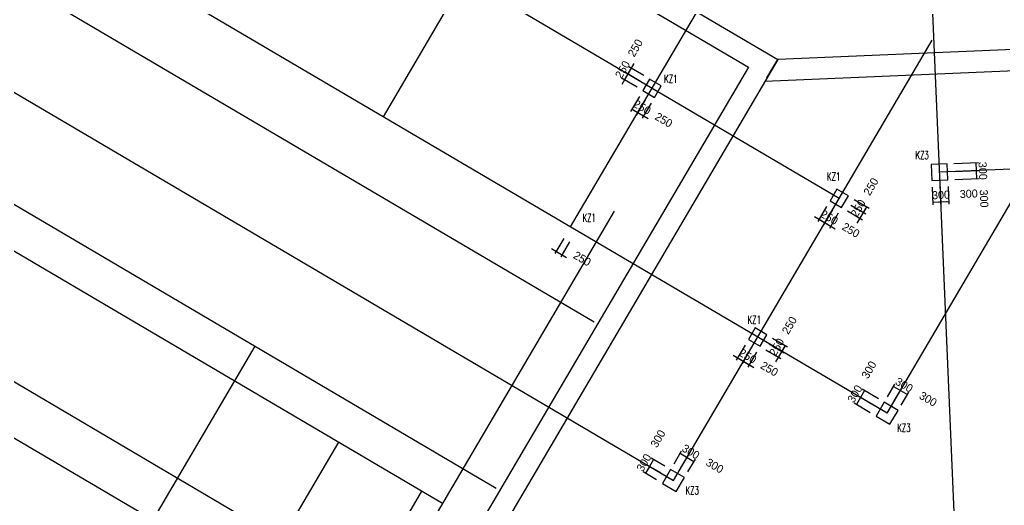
# Model space of a CAD drawing. Extents: x 387171 to 699106, y 11966 to 245688.
# Drawn here: x 615414 to 652150, y 107673 to 125774 of the extents above; entities that cross this region are included whole.
import ezdxf

# ---------------------------------------------------------------- set-up
doc = ezdxf.new("R2010")
doc.units = 0
doc.header["$LTSCALE"] = 100
doc.header["$MEASUREMENT"] = 0
for name, color, linetype in [('COLU', 7, 'Continuous'), ('DIM', 3, 'Continuous'), ('DOTE', 253, 'Continuous'), ('NUM', 7, 'Continuous')]:
    doc.layers.add(name, color=color, linetype=linetype)
doc.styles.add('hztxt', font='hztxt')
doc.styles.get("Standard").update_dxf_attribs({"font": 'standard'})
doc.dimstyles.get("Standard").update_dxf_attribs({"dimtxt": 300, "dimasz": 100, "dimexe": 100, "dimexo": 250, "dimgap": 100, "dimtad": 0, "dimtoh": 1, "dimdec": 0, "dimdsep": 46, "dimcen": 0.09, "dimclrt": 7, "dimadec": 0, "dimazin": 0, "dimtfac": 1, "dimtdec": 4, "dimtofl": 0, "dimtmove": 0, "dimatfit": 3, "dimfxl": 1, "dimtolj": 1, "dimtzin": 0, "dimarcsym": 0})

# ---------------------------------------------------------------- blocks, each defined once
blk = doc.blocks.new('*D2943')
at = {"layer": 'DIM', "color": 0, "linetype": 'ByBlock', "lineweight": -2}
for p, q in [((642479, 113638), (642150, 113078)), ((642028, 113266), (642588, 112936)), ((642695, 113512), (642365, 112951))]:
    blk.add_line(p, q, dxfattribs=at)
for points in [[(642200, 113164), (642106, 113201), (642123, 113229)], [(642416, 113037), (642511, 113001), (642494, 112972)]]:
    blk.add_solid(points, dxfattribs=at)
at = {"layer": 'DIM', "color": 7, "linetype": 'Continuous', "lineweight": -2, "insert": (642577, 113233), "char_height": 300, "width": 566.67, "attachment_point": 5, "rotation": 329.5454, "style": 'hztxt'}
blk.add_mtext('250', dxfattribs=at)
blk = doc.blocks.new('*D2861')
at = {"layer": 'DIM', "color": 0, "linetype": 'ByBlock', "lineweight": -2}
for p, q in [((642695, 113512), (642365, 112951)), ((642910, 113385), (642581, 112825)), ((642244, 113139), (642804, 112809))]:
    blk.add_line(p, q, dxfattribs=at)
for points in [[(642416, 113037), (642321, 113074), (642338, 113103)], [(642631, 112911), (642726, 112874), (642709, 112846)]]:
    blk.add_solid(points, dxfattribs=at)
at = {"layer": 'DIM', "color": 7, "linetype": 'Continuous', "lineweight": -2, "insert": (643384, 112758), "char_height": 300, "width": 566.67, "attachment_point": 5, "rotation": 329.5454, "style": 'hztxt'}
blk.add_mtext('250', dxfattribs=at)
blk = doc.blocks.new('*D2525')
at = {"layer": 'DIM', "color": 0, "linetype": 'ByBlock', "lineweight": -2}
for p, q in [((643379, 113689), (643939, 113360)), ((643625, 113023), (643955, 113583)), ((643252, 113474), (643813, 113144))]:
    blk.add_line(p, q, dxfattribs=at)
for points in [[(643727, 113195), (643690, 113100), (643662, 113117)], [(643853, 113410), (643890, 113505), (643918, 113488)]]:
    blk.add_solid(points, dxfattribs=at)
at = {"layer": 'DIM', "color": 7, "linetype": 'Continuous', "lineweight": -2, "insert": (643658, 113572), "char_height": 300, "width": 566.67, "attachment_point": 5, "rotation": 59.5454, "style": 'hztxt'}
blk.add_mtext('250', dxfattribs=at)
blk = doc.blocks.new('*D2049')
at = {"layer": 'DIM', "color": 0, "linetype": 'ByBlock', "lineweight": -2}
for p, q in [((643506, 113905), (644066, 113575)), ((643379, 113689), (643939, 113360)), ((643853, 113410), (643980, 113626))]:
    blk.add_line(p, q, dxfattribs=at)
for points in [[(643980, 113626), (643944, 113531), (643915, 113548)], [(643853, 113410), (643890, 113505), (643918, 113488)]]:
    blk.add_solid(points, dxfattribs=at)
at = {"layer": 'DIM', "color": 7, "linetype": 'Continuous', "lineweight": -2, "insert": (644133, 114379), "char_height": 300, "width": 566.67, "attachment_point": 5, "rotation": 59.5454, "style": 'hztxt'}
blk.add_mtext('250', dxfattribs=at)
blk = doc.blocks.new('*D2010')
at = {"layer": 'DIM', "color": 0, "linetype": 'ByBlock', "lineweight": -2}
for p, q in [((645520, 118811), (645191, 118250)), ((645736, 118684), (645406, 118123)), ((645069, 118438), (645629, 118108))]:
    blk.add_line(p, q, dxfattribs=at)
for points in [[(645242, 118336), (645147, 118373), (645164, 118401)], [(645457, 118210), (645552, 118173), (645535, 118145)]]:
    blk.add_solid(points, dxfattribs=at)
at = {"layer": 'DIM', "color": 7, "linetype": 'Continuous', "lineweight": -2, "insert": (645618, 118405), "char_height": 300, "width": 566.67, "attachment_point": 5, "rotation": 329.5454, "style": 'hztxt'}
blk.add_mtext('250', dxfattribs=at)
blk = doc.blocks.new('*D1559')
at = {"layer": 'DIM', "color": 0, "linetype": 'ByBlock', "lineweight": -2}
for p, q in [((645736, 118684), (645406, 118123)), ((645285, 118311), (645845, 117982)), ((645951, 118557), (645622, 117997))]:
    blk.add_line(p, q, dxfattribs=at)
for points in [[(645457, 118210), (645362, 118246), (645379, 118275)], [(645673, 118083), (645767, 118047), (645750, 118018)]]:
    blk.add_solid(points, dxfattribs=at)
at = {"layer": 'DIM', "color": 7, "linetype": 'Continuous', "lineweight": -2, "insert": (646425, 117930), "char_height": 300, "width": 566.67, "attachment_point": 5, "rotation": 329.5454, "style": 'hztxt'}
blk.add_mtext('250', dxfattribs=at)
blk = doc.blocks.new('*D1129')
at = {"layer": 'DIM', "color": 0, "linetype": 'ByBlock', "lineweight": -2}
for p, q in [((646420, 118861), (646981, 118532)), ((646666, 118195), (646996, 118755)), ((646294, 118646), (646854, 118316))]:
    blk.add_line(p, q, dxfattribs=at)
for points in [[(646894, 118583), (646931, 118677), (646959, 118660)], [(646768, 118367), (646731, 118272), (646703, 118289)]]:
    blk.add_solid(points, dxfattribs=at)
at = {"layer": 'DIM', "color": 7, "linetype": 'Continuous', "lineweight": -2, "insert": (646699, 118744), "char_height": 300, "width": 566.67, "attachment_point": 5, "rotation": 59.5454, "style": 'hztxt'}
blk.add_mtext('250', dxfattribs=at)
blk = doc.blocks.new('*D1051')
at = {"layer": 'DIM', "color": 0, "linetype": 'ByBlock', "lineweight": -2}
for p, q in [((646547, 119077), (647107, 118747)), ((646420, 118861), (646981, 118532)), ((646894, 118583), (647021, 118798))]:
    blk.add_line(p, q, dxfattribs=at)
for points in [[(646894, 118583), (646931, 118677), (646959, 118660)], [(647021, 118798), (646985, 118703), (646956, 118720)]]:
    blk.add_solid(points, dxfattribs=at)
at = {"layer": 'DIM', "color": 7, "linetype": 'Continuous', "lineweight": -2, "insert": (647174, 119551), "char_height": 300, "width": 566.67, "attachment_point": 5, "rotation": 59.5454, "style": 'hztxt'}
blk.add_mtext('250', dxfattribs=at)
blk = doc.blocks.new('*D867')
at = {"layer": 'DIM', "color": 0, "linetype": 'ByBlock', "lineweight": -2}
for p, q in [((638330, 124140), (638000, 123580)), ((638576, 123474), (638015, 123803)), ((638703, 123689), (638142, 124019))]:
    blk.add_line(p, q, dxfattribs=at)
for points in [[(638228, 123968), (638265, 124063), (638293, 124046)], [(638102, 123753), (638065, 123658), (638037, 123675)]]:
    blk.add_solid(points, dxfattribs=at)
at = {"layer": 'DIM', "color": 7, "linetype": 'Continuous', "lineweight": -2, "insert": (638381, 124721), "char_height": 300, "width": 566.67, "attachment_point": 5, "rotation": 59.5454, "style": 'hztxt'}
blk.add_mtext('250', dxfattribs=at)
blk = doc.blocks.new('*D462')
at = {"layer": 'DIM', "color": 0, "linetype": 'ByBlock', "lineweight": -2}
for p, q in [((638203, 123925), (637874, 123365)), ((638576, 123474), (638015, 123803)), ((638449, 123258), (637889, 123588))]:
    blk.add_line(p, q, dxfattribs=at)
for points in [[(638102, 123753), (638138, 123847), (638167, 123830)], [(637975, 123537), (637939, 123442), (637910, 123459)]]:
    blk.add_solid(points, dxfattribs=at)
at = {"layer": 'DIM', "color": 7, "linetype": 'Continuous', "lineweight": -2, "insert": (637907, 123914), "char_height": 300, "width": 566.67, "attachment_point": 5, "rotation": 59.5454, "style": 'hztxt'}
blk.add_mtext('250', dxfattribs=at)
blk = doc.blocks.new('*D3')
at = {"layer": 'DIM', "color": 0, "linetype": 'ByBlock', "lineweight": -2}
for p, q in [((638538, 122916), (638208, 122356)), ((638753, 122789), (638424, 122229)), ((638259, 122442), (638475, 122315))]:
    blk.add_line(p, q, dxfattribs=at)
for points in [[(638259, 122442), (638354, 122406), (638337, 122377)], [(638475, 122315), (638380, 122352), (638397, 122380)]]:
    blk.add_solid(points, dxfattribs=at)
at = {"layer": 'DIM', "color": 7, "linetype": 'Continuous', "lineweight": -2, "insert": (638636, 122510), "char_height": 300, "width": 566.67, "attachment_point": 5, "rotation": 329.5454, "style": 'hztxt'}
blk.add_mtext('250', dxfattribs=at)
blk = doc.blocks.new('*D2975')
at = {"layer": 'DIM', "color": 0, "linetype": 'ByBlock', "lineweight": -2}
for p, q in [((638753, 122789), (638424, 122229)), ((638302, 122417), (638863, 122087)), ((638969, 122663), (638639, 122102))]:
    blk.add_line(p, q, dxfattribs=at)
for points in [[(638475, 122315), (638380, 122352), (638397, 122380)], [(638690, 122188), (638785, 122152), (638768, 122123)]]:
    blk.add_solid(points, dxfattribs=at)
at = {"layer": 'DIM', "color": 7, "linetype": 'Continuous', "lineweight": -2, "insert": (639443, 122036), "char_height": 300, "width": 566.67, "attachment_point": 5, "rotation": 329.5454, "style": 'hztxt'}
blk.add_mtext('250', dxfattribs=at)
blk = doc.blocks.new('*D1406')
at = {"layer": 'DIM', "color": 0, "linetype": 'ByBlock', "lineweight": -2}
for p, q in [((635712, 117617), (635383, 117057)), ((635261, 117244), (635821, 116915)), ((635928, 117490), (635598, 116930))]:
    blk.add_line(p, q, dxfattribs=at)
for points in [[(635433, 117143), (635339, 117179), (635356, 117208)], [(635649, 117016), (635744, 116980), (635727, 116951)]]:
    blk.add_solid(points, dxfattribs=at)
at = {"layer": 'DIM', "color": 7, "linetype": 'Continuous', "lineweight": -2, "insert": (636402, 116864), "char_height": 300, "width": 566.67, "attachment_point": 5, "rotation": 329.5454, "style": 'hztxt'}
blk.add_mtext('250', dxfattribs=at)
blk = doc.blocks.new('*D782')
at = {"layer": 'DIM', "color": 0, "linetype": 'ByBlock', "lineweight": -2}
for p, q in [((639332, 108877), (638826, 109174)), ((639064, 109382), (638912, 109123)), ((639484, 109135), (638978, 109433))]:
    blk.add_line(p, q, dxfattribs=at)
for points in [[(638912, 109123), (638948, 109218), (638977, 109201)], [(639064, 109382), (639028, 109287), (638999, 109304)]]:
    blk.add_solid(points, dxfattribs=at)
at = {"layer": 'DIM', "color": 7, "linetype": 'Continuous', "lineweight": -2, "insert": (639229, 110156), "char_height": 300, "width": 566.67, "attachment_point": 5, "rotation": 59.5454, "style": 'hztxt'}
blk.add_mtext('300', dxfattribs=at)
blk = doc.blocks.new('*D2842')
at = {"layer": 'DIM', "color": 0, "linetype": 'ByBlock', "lineweight": -2}
for p, q in [((638912, 109123), (638760, 108865)), ((639332, 108877), (638826, 109174)), ((639179, 108618), (638674, 108916))]:
    blk.add_line(p, q, dxfattribs=at)
for points in [[(638912, 109123), (638876, 109029), (638847, 109046)], [(638760, 108865), (638796, 108959), (638825, 108943)]]:
    blk.add_solid(points, dxfattribs=at)
at = {"layer": 'DIM', "color": 7, "linetype": 'Continuous', "lineweight": -2, "insert": (638704, 109263), "char_height": 300, "width": 566.67, "attachment_point": 5, "rotation": 59.5454, "style": 'hztxt'}
blk.add_mtext('300', dxfattribs=at)
blk = doc.blocks.new('*D388')
at = {"layer": 'DIM', "color": 0, "linetype": 'ByBlock', "lineweight": -2}
for p, q in [((639826, 109224), (640105, 109698)), ((640054, 109612), (640313, 109460)), ((640084, 109072), (640363, 109546))]:
    blk.add_line(p, q, dxfattribs=at)
for points in [[(640054, 109612), (640149, 109576), (640132, 109547)], [(640313, 109460), (640218, 109497), (640235, 109525)]]:
    blk.add_solid(points, dxfattribs=at)
at = {"layer": 'DIM', "color": 7, "linetype": 'Continuous', "lineweight": -2, "insert": (640452, 109668), "char_height": 300, "width": 566.67, "attachment_point": 5, "rotation": 329.5454, "style": 'hztxt'}
blk.add_mtext('300', dxfattribs=at)
blk = doc.blocks.new('*D2495')
at = {"layer": 'DIM', "color": 0, "linetype": 'ByBlock', "lineweight": -2}
for p, q in [((640084, 109072), (640363, 109546)), ((640313, 109460), (640571, 109308)), ((640343, 108920), (640622, 109394))]:
    blk.add_line(p, q, dxfattribs=at)
for points in [[(640313, 109460), (640407, 109424), (640390, 109395)], [(640571, 109308), (640477, 109344), (640493, 109373)]]:
    blk.add_solid(points, dxfattribs=at)
at = {"layer": 'DIM', "color": 7, "linetype": 'Continuous', "lineweight": -2, "insert": (641346, 109143), "char_height": 300, "width": 566.67, "attachment_point": 5, "rotation": 329.5454, "style": 'hztxt'}
blk.add_mtext('300', dxfattribs=at)
blk = doc.blocks.new('*D2923')
at = {"layer": 'DIM', "color": 0, "linetype": 'ByBlock', "lineweight": -2}
for p, q in [((647787, 111715), (648065, 112189)), ((648015, 112103), (648273, 111951)), ((648045, 111563), (648324, 112037))]:
    blk.add_line(p, q, dxfattribs=at)
for points in [[(648015, 112103), (648109, 112067), (648092, 112038)], [(648273, 111951), (648179, 111987), (648196, 112016)]]:
    blk.add_solid(points, dxfattribs=at)
at = {"layer": 'DIM', "color": 7, "linetype": 'Continuous', "lineweight": -2, "insert": (648413, 112159), "char_height": 300, "width": 566.67, "attachment_point": 5, "rotation": 329.5454, "style": 'hztxt'}
blk.add_mtext('300', dxfattribs=at)
blk = doc.blocks.new('*D2446')
at = {"layer": 'DIM', "color": 0, "linetype": 'ByBlock', "lineweight": -2}
for p, q in [((648045, 111563), (648324, 112037)), ((648273, 111951), (648532, 111799)), ((648304, 111411), (648583, 111885))]:
    blk.add_line(p, q, dxfattribs=at)
for points in [[(648273, 111951), (648368, 111915), (648351, 111886)], [(648532, 111799), (648437, 111835), (648454, 111864)]]:
    blk.add_solid(points, dxfattribs=at)
at = {"layer": 'DIM', "color": 7, "linetype": 'Continuous', "lineweight": -2, "insert": (649306, 111633), "char_height": 300, "width": 566.67, "attachment_point": 5, "rotation": 329.5454, "style": 'hztxt'}
blk.add_mtext('300', dxfattribs=at)
blk = doc.blocks.new('*D2893')
at = {"layer": 'DIM', "color": 0, "linetype": 'ByBlock', "lineweight": -2}
for p, q in [((647301, 111383), (646696, 111739)), ((646934, 111947), (646782, 111688)), ((647453, 111642), (646848, 111998))]:
    blk.add_line(p, q, dxfattribs=at)
for points in [[(646782, 111688), (646819, 111783), (646847, 111766)], [(646934, 111947), (646898, 111852), (646869, 111869)]]:
    blk.add_solid(points, dxfattribs=at)
at = {"layer": 'DIM', "color": 7, "linetype": 'Continuous', "lineweight": -2, "insert": (647100, 112721), "char_height": 300, "width": 566.67, "attachment_point": 5, "rotation": 59.5454, "style": 'hztxt'}
blk.add_mtext('300', dxfattribs=at)
blk = doc.blocks.new('*D2000')
at = {"layer": 'DIM', "color": 0, "linetype": 'ByBlock', "lineweight": -2}
for p, q in [((646782, 111688), (646630, 111430)), ((647301, 111383), (646696, 111739)), ((647149, 111124), (646544, 111480))]:
    blk.add_line(p, q, dxfattribs=at)
for points in [[(646782, 111688), (646746, 111594), (646717, 111610)], [(646630, 111430), (646667, 111524), (646695, 111507)]]:
    blk.add_solid(points, dxfattribs=at)
at = {"layer": 'DIM', "color": 7, "linetype": 'Continuous', "lineweight": -2, "insert": (646575, 111828), "char_height": 300, "width": 566.67, "attachment_point": 5, "rotation": 59.5454, "style": 'hztxt'}
blk.add_mtext('300', dxfattribs=at)
blk = doc.blocks.new('*D577')
at = {"layer": 'DIM', "color": 0, "linetype": 'ByBlock', "lineweight": -2}
for p, q in [((649459, 119527), (649487, 118878)), ((649759, 119539), (649787, 118890)), ((649483, 118977), (649782, 118990))]:
    blk.add_line(p, q, dxfattribs=at)
for points in [[(649483, 118977), (649582, 118998), (649583, 118965)], [(649782, 118990), (649683, 118969), (649682, 119003)]]:
    blk.add_solid(points, dxfattribs=at)
at = {"layer": 'DIM', "color": 7, "linetype": 'Continuous', "lineweight": -2, "insert": (649787, 119241), "char_height": 300, "width": 566.67, "attachment_point": 5, "rotation": 2.444, "style": 'hztxt'}
blk.add_mtext('300', dxfattribs=at)
blk = doc.blocks.new('*D2792')
at = {"layer": 'DIM', "color": 0, "linetype": 'ByBlock', "lineweight": -2}
for p, q in [((649759, 119539), (649787, 118890)), ((650059, 119552), (650086, 118903)), ((649782, 118990), (650082, 119003))]:
    blk.add_line(p, q, dxfattribs=at)
for points in [[(649782, 118990), (649882, 119011), (649883, 118978)], [(650082, 119003), (649983, 118982), (649982, 119015)]]:
    blk.add_solid(points, dxfattribs=at)
at = {"layer": 'DIM', "color": 7, "linetype": 'Continuous', "lineweight": -2, "insert": (650822, 119285), "char_height": 300, "width": 566.67, "attachment_point": 5, "rotation": 2.444, "style": 'hztxt'}
blk.add_mtext('300', dxfattribs=at)
blk = doc.blocks.new('*D168')
at = {"layer": 'DIM', "color": 0, "linetype": 'ByBlock', "lineweight": -2}
for p, q in [((650272, 120412), (651186, 120451)), ((650285, 120112), (651199, 120151)), ((651086, 120447), (651099, 120147))]:
    blk.add_line(p, q, dxfattribs=at)
for points in [[(651086, 120447), (651107, 120348), (651074, 120346)], [(651099, 120147), (651078, 120246), (651111, 120248)]]:
    blk.add_solid(points, dxfattribs=at)
at = {"layer": 'DIM', "color": 7, "linetype": 'Continuous', "lineweight": -2, "insert": (651349, 120142), "char_height": 300, "width": 566.67, "attachment_point": 5, "rotation": 272.444, "style": 'hztxt'}
blk.add_mtext('300', dxfattribs=at)
blk = doc.blocks.new('*D2403')
at = {"layer": 'DIM', "color": 0, "linetype": 'ByBlock', "lineweight": -2}
for p, q in [((650285, 120112), (651199, 120151)), ((651099, 120147), (651112, 119847)), ((650298, 119813), (651211, 119852))]:
    blk.add_line(p, q, dxfattribs=at)
for points in [[(651099, 120147), (651120, 120048), (651086, 120046)], [(651112, 119847), (651091, 119947), (651124, 119948)]]:
    blk.add_solid(points, dxfattribs=at)
at = {"layer": 'DIM', "color": 7, "linetype": 'Continuous', "lineweight": -2, "insert": (651393, 119107), "char_height": 300, "width": 566.67, "attachment_point": 5, "rotation": 272.444, "style": 'hztxt'}
blk.add_mtext('300', dxfattribs=at)
blk = doc.blocks.new('后浇带现场')
at = {"color": 6, "lineweight": 30}
for points in [[(821257, 720830), (821257, 688843), (805860, 662656), (825600, 651049), (814026, 631365), (812236, 611185), (845904, 608199)], [(822057, 720830), (822057, 688625), (806955, 662940), (826695, 651333), (814807, 631115), (813104, 611911), (845975, 608996)], [(844284, 652084), (826695, 651333)], [(826290, 650644), (826695, 651333)], [(844318, 651285), (826212, 650512)]]:
    blk.add_lwpolyline(points, dxfattribs=at)

msp = doc.modelspace()

# ---------------------------------------------------------------- linework, layer by layer
at = {"layer": 'COLU'}
for points in [[(638664.6, 123131.6), (639095.6, 122878.1), (639349, 123309.1), (638918, 123562.6)], [(649448.6, 119776.3), (650048.1, 119801.9), (650022.5, 120401.4), (649423, 120375.8)], [(645647, 119026), (646078.1, 118772.6), (646331.5, 119203.6), (645900.5, 119457)], [(642605.9, 113853.8), (643036.9, 113600.4), (643290.4, 114031.4), (642859.3, 114284.8)], [(647364.8, 110997.7), (647882.1, 110693.6), (648186.2, 111210.8), (647669, 111514.9)], [(639395, 108491.5), (639912.2, 108187.4), (640216.3, 108704.6), (639699.1, 109008.7)]]:
    msp.add_lwpolyline(points, close=True, dxfattribs=at)
at = {"layer": 'DOTE'}
for p, q in [((651237.4, 84902.3), (646702.6, 191147.6)), ((628983.2, 122153.7), (646343.1, 151678.2)), ((587628.3, 143453.4), (636841.8, 114516.9)), ((585803.6, 140350.1), (639805.6, 108598)), ((645989.3, 119114.8), (611077, 139642.5)), ((647775.5, 111104.2), (601053.4, 138575.8)), ((635965.7, 118048.2), (647826.1, 138219.7)), ((583218.7, 135953.7), (631186.4, 107749.7)), ((580177.5, 130781.5), (629391, 101845)), ((597120.7, 129519.7), (633192.4, 108310.3)), ((639805.6, 108598), (649457, 125012.6)), ((647775.5, 111104.2), (654284.4, 122174.2)), ((662823.6, 120647.5), (649735.5, 120088.9)), ((637589.2, 118639.1), (625971.5, 98880.3)), ((611730.8, 114316.9), (630303.4, 103396.7)), ((624188.5, 113604.4), (618213.2, 103442)), ((627307.3, 110030.5), (622092.3, 101161.2)), ((630410.6, 108205.8), (625195.6, 99336.5))]:
    msp.add_line(p, q, dxfattribs=at)

# ---------------------------------------------------------------- block references
at = {"color": 3, "lineweight": 30}
msp.add_blockref('后浇带现场', (-182998.7, -527042.1), dxfattribs=at)

# ---------------------------------------------------------------- texts
at = {"layer": 'NUM', "color": 200, "width": 0.7}
for s, p in [('KZ1', (639455.1, 123415.2)), ('KZ3', (648832.7, 120574)), ('KZ1', (645534.3, 119778.5)), ('KZ1', (636414, 118243)), ('KZ1', (642571.8, 114439.2)), ('KZ3', (648152, 110408.6)), ('KZ3', (640256.9, 108076.8))]:
    msp.add_text(s, height=300, dxfattribs=at).set_placement(p)

# ---------------------------------------------------------------- dimensions: what is measured, and where the dimension line sits
at = {"layer": 'DIM', "color": 200}
for p1, p2, distance, picture, middle in [((638918, 123562.6), (638791.3, 123347.1), -800, '*D867', (638123.4, 124282.8)), ((638791.3, 123347.1), (638664.6, 123131.6), -800, '*D462', (637648.9, 123475.8)), ((638664.6, 123131.6), (638880.1, 123004.8), -800, '*D3', (638197.8, 122768)), ((638880.1, 123004.8), (639095.6, 122878.1), -800, '*D2975', (639004.8, 122293.5)), ((650022.5, 120401.4), (650035.3, 120101.7), 1064.5, '*D168', (651326.5, 120675.3)), ((646204.8, 118988.1), (646331.5, 119203.6), -800, '*D1051', (646916.1, 119112.8)), ((649448.6, 119776.3), (649748.3, 119789.1), -799.6, '*D577', (649254.2, 119217.9)), ((645647, 119026), (645862.6, 118899.3), -800, '*D2010', (645180.3, 118662.4)), ((646078.1, 118772.6), (646204.8, 118988.1), -800, '*D1129', (646441.6, 118305.8)), ((645862.6, 118899.3), (646078.1, 118772.6), -800, '*D1559', (645987.3, 118187.9)), ((635839, 117832.7), (636054.5, 117705.9), -800, '*D1406', (635963.7, 117121.3)), ((643163.6, 113815.9), (643290.4, 114031.4), -800, '*D2049', (643875, 113940.6)), ((643036.9, 113600.4), (643163.6, 113815.9), -800, '*D2525', (643400.5, 113133.6)), ((642605.9, 113853.8), (642821.4, 113727.1), -800, '*D2943', (642139.2, 113490.3)), ((642821.4, 113727.1), (643036.9, 113600.4), -800, '*D2861', (642946.1, 113015.8)), ((647669, 111514.9), (647516.9, 111256.3), -852.1, '*D2893', (646829.4, 112261.5)), ((647659.8, 111499.4), (647918.4, 111347.3), 700.2, '*D2923', (647953.4, 112429)), ((639699.1, 109008.7), (639547, 108750.1), -736.6, '*D782', (638959.2, 109696.7)), ((639699.1, 109008.7), (639957.7, 108856.6), 700.2, '*D388', (639992.7, 109938.3))]:
    dim = msp.add_aligned_dim(p1=p1, p2=p2, distance=distance, dimstyle='Standard', dxfattribs=at)
    dim.commit()
    dim.dimension.update_dxf_attribs({"geometry": picture, "text_midpoint": middle})
for base, p1, p2, angle, picture, middle in [((651111.6, 119847.3), (650035.3, 120101.7), (650048.1, 119801.9), 92.44399, '*D2403', (651370.7, 119640.1)), ((650082.2, 119003), (649748.3, 119789.1), (650048.1, 119801.9), 182.44399, '*D2792', (650289.4, 119262.1)), ((646630.3, 111429.6), (647516.9, 111256.3), (647364.8, 110997.7), 59.54537, '*D2000', (646304.2, 111368.3)), ((648531.9, 111798.8), (647918.4, 111347.3), (648177, 111195.2), 149.54537, '*D2446', (648846.6, 111903.8)), ((638760, 108864.8), (639547, 108750.1), (639395, 108491.5), 59.54537, '*D2842', (638434, 108803.5)), ((640571.2, 109308.2), (639957.7, 108856.6), (640216.3, 108704.6), 149.54537, '*D2495', (640885.9, 109413.1))]:
    dim = msp.add_linear_dim(base=base, p1=p1, p2=p2, angle=angle, dimstyle='Standard', dxfattribs=at)
    dim.commit()
    dim.dimension.update_dxf_attribs({"geometry": picture, "text_midpoint": middle})

doc.saveas('drawing.dxf')
